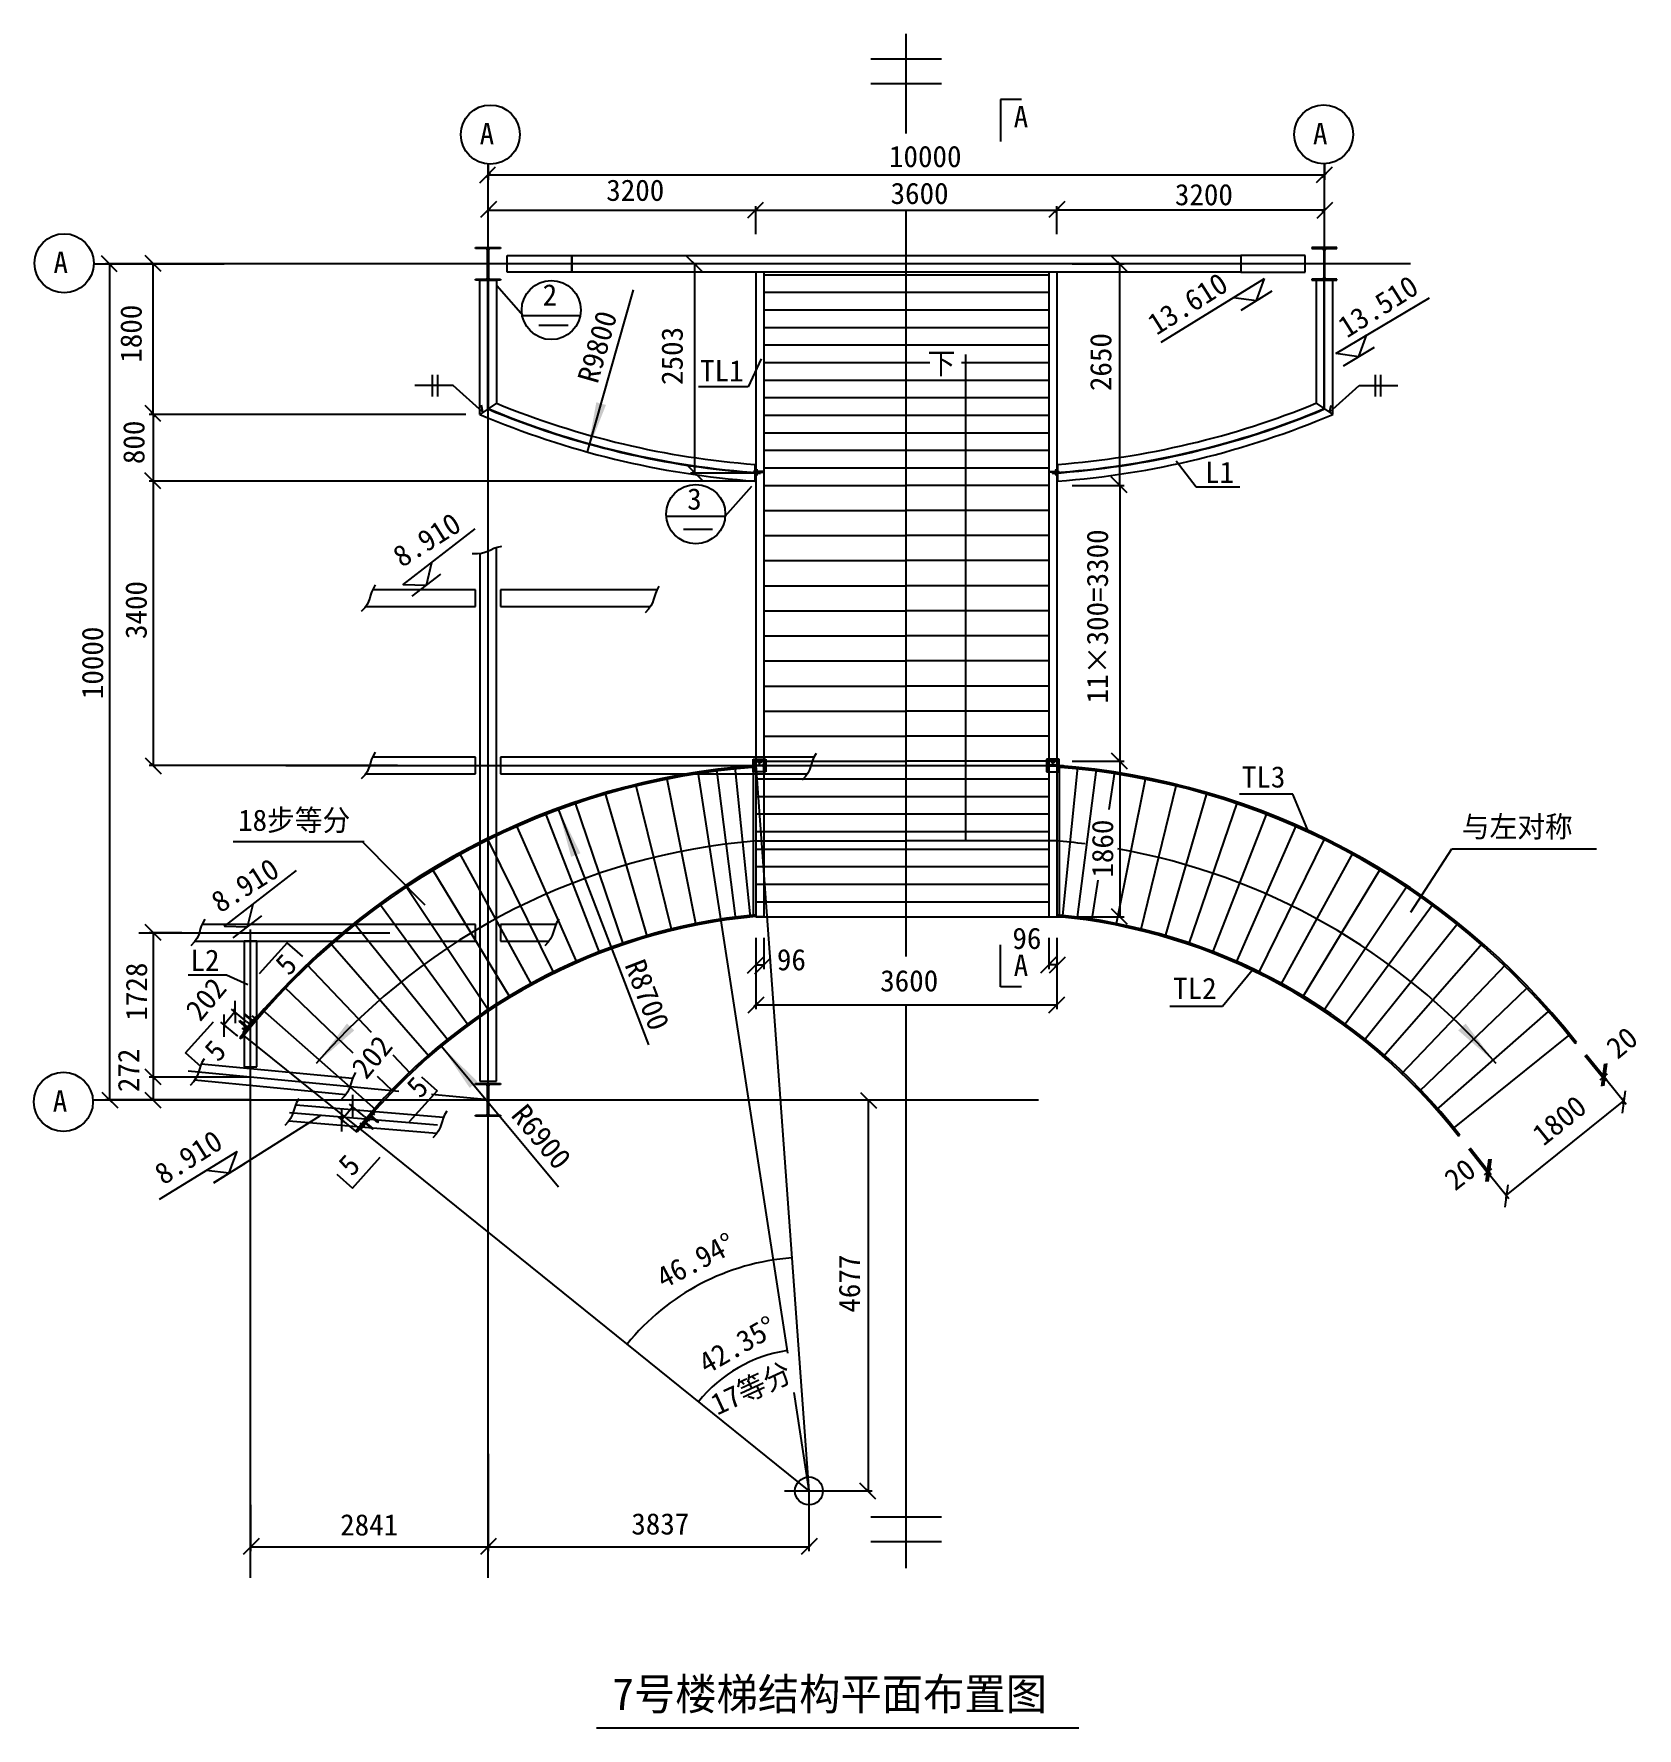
# Model space of a CAD drawing. Header units: metres. Extents: x 444 to 31153, y -469 to 20031.
# Drawn here: x 444 to 19616, y -234 to 20031 of the extents above; entities that cross this region are included whole.
import ezdxf

# ---------------------------------------------------------------- set-up
doc = ezdxf.new("R2010")
doc.units = ezdxf.units.M
for name, color, linetype in [('COLU', 150, 'Continuous'), ('DIM', 3, 'Continuous'), ('PUB_DIM', 3, 'Continuous'), ('S_E_STAIR', 4, 'Continuous'), ('中心线', 20, 'Continuous'), ('主梁', 4, 'Continuous'), ('主次梁', 11, 'Continuous'), ('填满-深', 8, 'Continuous'), ('尺寸', 42, 'Continuous'), ('引线', 9, 'Continuous'), ('文字', 3, 'Continuous'), ('柱接头', 4, 'Continuous'), ('标题', 4, 'Continuous'), ('次梁', 112, 'Continuous'), ('砼柱', 3, 'Continuous'), ('螺栓', 11, 'Continuous'), ('钢柱', 4, 'Continuous')]:
    doc.layers.add(name, color=color, linetype=linetype)

# ---------------------------------------------------------------- blocks, each defined once
blk = doc.blocks.new('_DIMX')
blk.add_lwpolyline([(-263.44, -257.18), (211.7, 219.9)])

msp = doc.modelspace()

# ---------------------------------------------------------------- linework, layer by layer
for p, q in [((13923.57, 16343.41), (15159.36, 17106.27)), ((15065.86, 16842.54), (15158.85, 17105.67)), ((14791.03, 16877.03), (15065.86, 16842.54)), ((14881.91, 16727.68), (15250.27, 16956.66)), ((16011.47, 16209.24), (17133.19, 16872.16)), ((6482.91, 16546.53), (6832.3, 16546.53)), ((16288.32, 16172.52), (16384.23, 16434.59)), ((16103.1, 16059.72), (16473.99, 16284.57)), ((16013.89, 16210.07), (16288.32, 16172.52)), ((4857.7, 13442.14), (5720.09, 14109.09)), ((8211.12, 14105.51), (8560.51, 14105.51)), ((5136.92, 13436.96), (5202.59, 13708.19)), ((4860.01, 13443.25), (5136.92, 13436.96)), ((4965.64, 13303.94), (5308.74, 13569.28)), ((2719.83, 9355.04), (3582.23, 10021.99)), ((2999.05, 9349.86), (3064.73, 9621.09)), ((2722.14, 9356.14), (2999.05, 9349.86)), ((2827.77, 9216.84), (3170.87, 9482.18)), ((1947.86, 6092.45), (2875.81, 6664.69)), ((2595.78, 6291.9), (2964.96, 6519.56)), ((2780.14, 6406.11), (2874.07, 6668.9)), ((2505.44, 6441.58), (2780.14, 6406.11))]:
    msp.add_line(p, q)
for points in [[(5900.63, 18363.92), (5850.63, 18313.92)], [(15850.63, 18313.92), (15900.63, 18363.92)], [(5900.63, 17946.91), (5850.63, 17896.91)], [(9100.63, 17946.91), (9050.63, 17896.91)], [(9050.63, 17896.91), (9100.63, 17946.91)], [(12650.63, 17896.91), (12700.63, 17946.91)], [(12700.63, 17946.91), (12650.63, 17896.91)], [(15850.63, 17896.91), (15900.63, 17946.91)], [(1374.46, 17254.89), (1324.46, 17304.89)], [(1895.88, 17254.89), (1845.88, 17304.89)], [(8371.42, 17254.89), (8321.42, 17304.89)], [(13455.69, 17254.89), (13405.69, 17304.89)], [(1895.88, 15454.89), (1845.88, 15504.89)], [(1845.88, 15504.61), (1895.88, 15454.61)], [(8321.42, 14802.01), (8371.42, 14752.01)], [(1895.88, 14654.89), (1845.88, 14704.89)], [(1845.88, 14704.89), (1895.88, 14654.89)], [(13455.69, 14604.9), (13405.69, 14654.9)], [(13405.69, 14654.9), (13455.69, 14604.9)], [(13405.69, 11354.9), (13455.69, 11304.9)], [(13455.69, 11304.9), (13405.69, 11354.9)], [(1845.88, 11304.89), (1895.88, 11254.89)], [(13405.69, 9495.36), (13455.69, 9445.36)], [(1895.88, 9254.89), (1845.88, 9304.89)], [(9100.63, 8918.92), (9050.63, 8868.92)], [(9146.63, 8868.92), (9196.63, 8918.92)], [(12604.63, 8918.92), (12554.63, 8868.92)], [(12650.63, 8868.92), (12700.63, 8918.92)], [(2849.87, 8299.96), (2843.2, 8370.35)], [(9100.63, 8441.92), (9050.63, 8391.92)], [(12650.63, 8391.92), (12700.63, 8441.92)], [(2714.49, 8214.67), (2721.16, 8144.27)], [(1895.88, 7526.5), (1845.88, 7576.5)], [(1845.88, 7576.5), (1895.88, 7526.5)], [(19204.13, 7511.15), (19211.01, 7581.53)], [(19226.46, 7594.23), (19219.58, 7523.85)], [(1324.46, 7304.89), (1374.46, 7254.89)], [(1845.88, 7304.89), (1895.88, 7254.89)], [(10443.87, 7254.89), (10393.87, 7304.89)], [(19448.88, 7233.74), (19456.43, 7304.04)], [(4260.01, 7163.75), (4253.33, 7234.14)], [(4124.62, 7078.46), (4131.3, 7008.06)], [(17821.23, 6380.11), (17829.32, 6450.36)], [(17844.99, 6462.79), (17836.89, 6392.54)], [(18054.99, 6174.45), (18047.44, 6104.14)], [(10393.87, 2628.21), (10443.87, 2578.21)], [(5900.63, 1958.84), (5850.63, 1908.84)], [(5850.63, 1908.84), (5900.63, 1958.84)], [(9687.19, 1908.84), (9737.19, 1958.84)]]:
    msp.add_lwpolyline(points)
for points in [[(7062.89, 15031.5), (7284.82, 15592.16), (7169.41, 15625.01)], [(6709.97, 10768.79), (6868.79, 10187.09), (6980.83, 10230.06)], [(3820.57, 7714.84), (4274.68, 8111.55), (4187.13, 8193.62)], [(17930.68, 7714.84), (17476.57, 8111.55), (17564.12, 8193.62)], [(5317.47, 7922.65), (5655.41, 7423.25), (5747.61, 7500.06)]]:
    msp.add_solid(points)
at = {"layer": 'COLU'}
msp.add_circle((9712.2, 2603.21), 166.96, dxfattribs=at)
at = {"layer": 'PUB_DIM'}
for p, q in [((5875.63, 18475.27), (5875.63, 18283.8)), ((15875.63, 18475.48), (15875.63, 18283.8)), ((1156.53, 17279.89), (2718.39, 17279.89)), ((1156.53, 7279.89), (2718.39, 7279.89))]:
    msp.add_line(p, q, dxfattribs=at)
at = {"layer": 'S_E_STAIR'}
for p, q in [((9075.63, 17179.89), (9075.63, 9471.36)), ((9171.63, 17179.89), (9171.63, 9471.36)), ((12579.63, 17179.89), (12579.63, 9470.36)), ((12675.63, 17179.89), (12675.63, 9470.36)), ((2881.95, 8044.11), (2866.37, 8056.66)), ((2922.78, 8011.2), (2907.21, 8023.75)), ((18873.65, 7953.99), (18889.31, 7966.42)), ((4308.7, 6894.16), (4293.13, 6906.71)), ((17479.66, 6847.01), (17495.32, 6859.45))]:
    msp.add_line(p, q, dxfattribs=at)
for centre, radius, start, end in [((9712.2, 2603.21), 8700, 94.2, 141.46), ((9712.2, 2603.21), 8680, 94.2, 141.46), ((12039.06, 2603.21), 8680, 38.06, 85.8), ((12039.06, 2603.21), 8700, 38.06, 85.8), ((9712.2, 2603.21), 6920, 95.28, 141.55), ((9712.2, 2603.21), 6900, 95.29, 141.55), ((12039.06, 2603.21), 6900, 37.96, 84.71), ((12039.06, 2603.21), 6920, 37.96, 84.72)]:
    msp.add_arc(centre, radius, start, end, dxfattribs=at)
at = {"layer": '中心线'}
for p, q in [((10875.63, 18839.7), (10875.63, 20030.58)), ((5875.63, 1562.6), (5875.63, 18471.08)), ((15875.63, 16174.34), (15875.63, 18471.58)), ((10875.63, 8995.9), (10875.63, 17922.77)), ((16905.06, 17279.89), (2369.83, 17279.89)), ((3457.54, 11279.89), (12754.87, 11279.89)), ((9075.63, 11279.89), (9712.2, 2603.21)), ((1697.69, 9279.89), (4702.2, 9279.89)), ((3034.48, 1562.6), (3034.48, 9317.29)), ((10875.63, 1679.42), (10875.63, 8416.3)), ((4807.51, 7382), (2290.64, 7622.61)), ((5875.63, 7279.89), (5199.55, 7344.53)), ((2188.31, 7279.89), (12456.78, 7279.89)), ((3501.76, 7128.52), (5270.51, 6980.52))]:
    msp.add_line(p, q, dxfattribs=at)
for centre, start, end in [((9825.75, 24990.74), 247.3, 266.09), ((11925.5, 24990.74), 273.91, 292.7)]:
    msp.add_arc(centre, 10237.56, start, end, dxfattribs=at)
at = {"layer": '主梁'}
for p, q in [((5872.63, 15543.95), (5872.63, 17084.89)), ((5878.63, 15547.95), (5878.63, 17084.89)), ((15872.63, 15547.95), (15872.63, 17084.89)), ((15878.63, 15543.95), (15878.63, 17084.89)), ((9127.63, 14780.02), (9127.63, 14774.01)), ((12623.63, 14780.02), (12623.63, 14774.01)), ((9059.13, 11342.39), (9069.13, 11342.39)), ((9059.13, 11217.39), (9059.13, 11342.39)), ((9069.13, 11217.39), (9059.13, 11217.39)), ((9069.13, 11342.39), (9069.13, 11299.39)), ((9069.13, 11260.39), (9069.13, 11217.39)), ((9085.13, 11283.39), (9158.13, 11283.39)), ((9158.13, 11276.39), (9085.13, 11276.39)), ((9174.13, 11299.39), (9174.13, 11342.39)), ((9174.13, 11342.39), (9184.13, 11342.39)), ((9174.13, 11217.39), (9174.13, 11260.39)), ((9184.13, 11217.39), (9174.13, 11217.39)), ((9184.13, 11342.39), (9184.13, 11217.39)), ((12577.13, 11342.39), (12567.13, 11342.39)), ((12567.13, 11342.39), (12567.13, 11217.39)), ((12567.13, 11217.39), (12577.13, 11217.39)), ((12577.13, 11299.39), (12577.13, 11342.39)), ((12577.13, 11217.39), (12577.13, 11260.39)), ((12666.13, 11283.39), (12593.13, 11283.39)), ((12593.13, 11276.39), (12666.13, 11276.39)), ((12692.13, 11342.39), (12682.13, 11342.39)), ((12682.13, 11342.39), (12682.13, 11299.39)), ((12682.13, 11260.39), (12682.13, 11217.39)), ((12682.13, 11217.39), (12692.13, 11217.39)), ((12692.13, 11217.39), (12692.13, 11342.39))]:
    msp.add_line(p, q, dxfattribs=at)
for centre, radius, start, end in [((9825.75, 24990.74), 10240.56, 247.29, 266.09), ((9825.75, 24990.74), 10234.56, 247.31, 266.09), ((11925.5, 24990.74), 10234.56, 273.91, 292.69), ((11925.5, 24990.74), 10240.56, 273.91, 292.71), ((9085.13, 11299.39), 16, 180, 270), ((9085.13, 11260.39), 16, 90, 180), ((9158.13, 11299.39), 16, 270, 0), ((9158.13, 11260.39), 16, 0, 90), ((12593.13, 11299.39), 16, 180, 270), ((12593.13, 11260.39), 16, 90, 180), ((12666.13, 11299.39), 16, 270, 0), ((12666.13, 11260.39), 16, 0, 90)]:
    msp.add_arc(centre, radius, start, end, dxfattribs=at)
at = {"layer": '主次梁'}
for p, q in [((6875.63, 17379.89), (14875.63, 17379.89)), ((6875.63, 17179.89), (6875.63, 17379.89)), ((14875.63, 17379.89), (14875.63, 17179.89)), ((5775.63, 15479.89), (5775.63, 17084.89)), ((5775.63, 17084.89), (5975.63, 17084.89)), ((5975.63, 17084.89), (5975.63, 15612.75)), ((14875.63, 17179.89), (6875.63, 17179.89)), ((15975.63, 17084.89), (15775.63, 17084.89)), ((15775.63, 17084.89), (15775.63, 15612.75)), ((15975.63, 15479.89), (15975.63, 17084.89)), ((5975.63, 15612.75), (5775.63, 15479.89)), ((15775.63, 15612.75), (15975.63, 15479.89))]:
    msp.add_line(p, q, dxfattribs=at)
at = {"layer": '填满-深'}
for p, q in [((9171.63, 17149.89), (12579.63, 17149.89)), ((9171.63, 16939.89), (12579.63, 16939.89)), ((9171.63, 16729.89), (12579.63, 16729.89)), ((9171.63, 16519.89), (12579.63, 16519.89)), ((9171.63, 16309.89), (12579.63, 16309.89)), ((9171.63, 16099.89), (11158.34, 16099.89)), ((11538.31, 16099.89), (12579.63, 16099.89)), ((9171.63, 15889.89), (12579.63, 15889.89)), ((9171.63, 15679.89), (12579.63, 15679.89)), ((9171.63, 15469.89), (12579.63, 15469.89)), ((9171.63, 15259.89), (12579.63, 15259.89)), ((9171.63, 15049.89), (12579.63, 15049.89)), ((9171.63, 14839.89), (12579.63, 14839.89)), ((9171.63, 14629.89), (10875.63, 14629.89)), ((12579.63, 14629.89), (10875.63, 14629.89)), ((9171.63, 14329.89), (10875.63, 14329.89)), ((12579.63, 14329.89), (10875.63, 14329.89)), ((9171.63, 14029.89), (10875.63, 14029.89)), ((12579.63, 14029.89), (10875.63, 14029.89)), ((9171.63, 13729.89), (10875.63, 13729.89)), ((12579.63, 13729.89), (10875.63, 13729.89)), ((9171.63, 13429.89), (10875.63, 13429.89)), ((12579.63, 13429.89), (10875.63, 13429.89)), ((9171.63, 13129.89), (10875.63, 13129.89)), ((12579.63, 13129.89), (10875.63, 13129.89)), ((9171.63, 12829.89), (10875.63, 12829.89)), ((12579.63, 12829.89), (10875.63, 12829.89)), ((9171.63, 12529.89), (10875.63, 12529.89)), ((12579.63, 12529.89), (10875.63, 12529.89)), ((9171.63, 12229.89), (10875.63, 12229.89)), ((12579.63, 12229.89), (10875.63, 12229.89)), ((9171.63, 11929.89), (10875.63, 11929.89)), ((12579.63, 11929.89), (10875.63, 11929.89)), ((9171.63, 11629.89), (10875.63, 11629.89)), ((12579.63, 11629.89), (10875.63, 11629.89)), ((8384.1, 11201.24), (8658.88, 9422.33)), ((8604.75, 11232.41), (8833.87, 9447.08)), ((8825.99, 11258.04), (9009.35, 9467.32)), ((9045.63, 11257.58), (9045.63, 9470.94)), ((9075.63, 11329.89), (10875.63, 11329.89)), ((12675.63, 11329.89), (10875.63, 11329.89)), ((12705.63, 11257.58), (12705.63, 9491.03)), ((12925.26, 11258.04), (12743.94, 9487.22)), ((13146.51, 11232.41), (12919.93, 9466.92)), ((13367.16, 11201.24), (13298.31, 10755.52)), ((7780.89, 9227.41), (7277.07, 10955.46)), ((8070.73, 9305.11), (7642.52, 11053.44)), ((8363.67, 9370.14), (8011.88, 11135.43)), ((9075.63, 11119.89), (12579.63, 11119.89)), ((13387.59, 9370.14), (13739.38, 11135.43)), ((13680.53, 9305.11), (14108.74, 11053.44)), ((13970.36, 9227.41), (14474.18, 10955.46)), ((7494.71, 9137.17), (6916.23, 10841.69)), ((9075.63, 10909.89), (12579.63, 10909.89)), ((14256.54, 9137.17), (14835.02, 10841.69)), ((6211.42, 10567.79), (6935.72, 8919.94)), ((7212.72, 9034.58), (6560.68, 10712.33)), ((9075.63, 10699.89), (12579.63, 10699.89)), ((14538.53, 9034.58), (15190.57, 10712.33)), ((15539.83, 10567.79), (14815.53, 8919.94)), ((6663.96, 8793.38), (5868.76, 10408.2)), ((9075.63, 10489.89), (12579.63, 10489.89)), ((15087.3, 8793.38), (15882.49, 10408.2)), ((6397.7, 8654.99), (5533.05, 10233.72)), ((9075.63, 10279.89), (12579.63, 10279.89)), ((15353.55, 8654.99), (16218.2, 10233.72)), ((6137.71, 8505.16), (5205.24, 10044.8)), ((9075.63, 10069.89), (12579.63, 10069.89)), ((15613.54, 8505.16), (16546.01, 10044.8)), ((5884.49, 8344.17), (4885.96, 9841.81)), ((9075.63, 9859.89), (12579.63, 9859.89)), ((13167.45, 9908.38), (13092.38, 9422.33)), ((15866.76, 8344.17), (16865.3, 9841.81)), ((5638.5, 8172.32), (4575.8, 9625.13)), ((9075.63, 9649.89), (12579.63, 9649.89)), ((16112.75, 8172.32), (17175.46, 9625.13)), ((4275.63, 9395.39), (5400.44, 7990.11)), ((9075.63, 9470.36), (12579.63, 9470.36)), ((17475.62, 9395.39), (16350.81, 7990.11)), ((5170.52, 7797.73), (3985.73, 9152.83)), ((16580.74, 7797.73), (17765.52, 9152.83)), ((4481.09, 8085.72), (3706.38, 8897.66)), ((16802.29, 7595.36), (18044.87, 8897.66)), ((4263.25, 7838.12), (3438.38, 8630.59)), ((17014.84, 7383.54), (18298.45, 8616.73)), ((4533.28, 7162.68), (3182.25, 8352.11)), ((17217.98, 7162.68), (18553.99, 8338.9)), ((4339.94, 6933.2), (2954.05, 8050.22)), ((17411.32, 6933.2), (18797.2, 8050.22)), ((4948.96, 7595.36), (4740.09, 7814.27)), ((4736.41, 7383.54), (4551.66, 7561.04))]:
    msp.add_line(p, q, dxfattribs=at)
at = {"layer": '尺寸'}
for p, q in [((5875.63, 18283.8), (5875.63, 18388.92)), ((15875.63, 18338.92), (5875.63, 18338.92)), ((15875.63, 18283.8), (15875.63, 18388.92)), ((5875.63, 17633.24), (5875.63, 17971.91)), ((5875.63, 17921.91), (9075.63, 17921.91)), ((9075.63, 17633.24), (9075.63, 17971.91)), ((9075.63, 17633.24), (9075.63, 17971.91)), ((9075.63, 17921.91), (12675.63, 17921.91)), ((12675.63, 17633.24), (12675.63, 17971.91)), ((12675.63, 17633.24), (12675.63, 17971.91)), ((15875.63, 17921.91), (12675.63, 17921.91)), ((15875.63, 17633.24), (15875.63, 17971.91)), ((2426.71, 17279.89), (1299.46, 17279.89)), ((1349.46, 17279.89), (1349.46, 7279.89)), ((4793.92, 17279.89), (1820.88, 17279.89)), ((1870.88, 15479.61), (1870.88, 17279.89)), ((9075.63, 17279.89), (8296.42, 17279.89)), ((8346.42, 14777.01), (8346.42, 17279.89)), ((12859.12, 17279.89), (13480.69, 17279.89)), ((13430.69, 14629.9), (13430.69, 17279.89)), ((5610.2, 15479.89), (1820.88, 15479.89)), ((5610.2, 15479.61), (1820.88, 15479.61)), ((1870.88, 15479.89), (1870.88, 14679.89)), ((9065.15, 14679.89), (1820.88, 14679.89)), ((9065.15, 14679.89), (1820.88, 14679.89)), ((1870.88, 14679.89), (1870.88, 11279.89)), ((9127.63, 14777.01), (8296.42, 14777.01)), ((12859.12, 14629.9), (13480.69, 14629.9)), ((12859.12, 14629.9), (13480.69, 14629.9)), ((13430.69, 14629.9), (13430.69, 11329.9)), ((4793.92, 11279.89), (1820.88, 11279.89)), ((12859.12, 11329.9), (13480.69, 11329.9)), ((12859.12, 11329.9), (13480.69, 11329.9)), ((13430.69, 11329.9), (13430.69, 9470.36)), ((8658.87, 9422.34), (9457.52, 4251.93)), ((12627.63, 9470.36), (13480.69, 9470.36)), ((2212.97, 9279.89), (1820.88, 9279.89)), ((1870.88, 9279.89), (1870.88, 7551.5)), ((9075.63, 9217.31), (9075.63, 8366.92)), ((9075.63, 9217.31), (9075.63, 8843.92)), ((9171.63, 9217.31), (9171.63, 8843.92)), ((12579.63, 9217.31), (12579.63, 8843.92)), ((12675.63, 9217.31), (12675.63, 8843.92)), ((12675.63, 9217.31), (12675.63, 8366.92)), ((9075.63, 8893.92), (9171.63, 8893.92)), ((12675.63, 8893.92), (12579.63, 8893.92)), ((2846.53, 8335.16), (2717.82, 8179.47)), ((2991.31, 8215.46), (2808, 8367.02)), ((9075.63, 8416.92), (12675.63, 8416.92)), ((2882.99, 8042.92), (2679.29, 8211.33)), ((18989.79, 7811.27), (19239.32, 7507.71)), ((19005.24, 7823.97), (19484.03, 7229.96)), ((19005.24, 7823.97), (19254.77, 7520.41)), ((3034.48, 7551.5), (1820.88, 7551.5)), ((3034.48, 7551.5), (1820.88, 7551.5)), ((1870.88, 7551.5), (1870.88, 7279.89)), ((19207.57, 7546.34), (19168.94, 7514.59)), ((19223.02, 7559.04), (19207.57, 7546.34)), ((19223.02, 7559.04), (19261.64, 7590.79)), ((2426.71, 7279.89), (1299.46, 7279.89)), ((3034.48, 7279.89), (1820.88, 7279.89)), ((4256.67, 7198.95), (4127.96, 7043.26)), ((4401.45, 7079.25), (4218.13, 7230.8)), ((9418.87, 7279.89), (10468.87, 7279.89)), ((10418.87, 7279.89), (10418.87, 2603.21)), ((19452.65, 7268.89), (18051.22, 6139.3)), ((3865.5, 7089.51), (2591.27, 6284.68)), ((4293.13, 6906.71), (4089.42, 7075.12)), ((4339.94, 6933.2), (9712.2, 2603.21)), ((17603.81, 6694.38), (18082.6, 6100.37)), ((17603.81, 6694.38), (17856.35, 6376.07)), ((17619.48, 6706.81), (17872.02, 6388.5)), ((17825.27, 6415.24), (17786.1, 6384.16)), ((17840.94, 6427.67), (17825.27, 6415.24)), ((17840.94, 6427.67), (17880.11, 6458.74)), ((9530.32, 3780.66), (9712.2, 2603.21)), ((5875.63, 3048.24), (5875.63, 1883.84)), ((3034.48, 2435.3), (3034.48, 1883.84)), ((5875.63, 2594.31), (5875.63, 1883.84)), ((9418.87, 2603.21), (10468.87, 2603.21)), ((9712.19, 2594.31), (9712.19, 1883.84)), ((3034.48, 1933.84), (5875.63, 1933.84)), ((5875.63, 1933.84), (9712.19, 1933.84))]:
    msp.add_line(p, q, dxfattribs=at)
for radius, start in [(2794.59, 94.2), (1698.94, 98.78)]:
    msp.add_arc((9712.2, 2603.21), radius, start, 141.13, dxfattribs=at)
at = {"layer": '引线'}
for p, q in [((5980.56, 17022.42), (6296.1, 16664.11)), ((7062.89, 15031.5), (7614.21, 16968.86)), ((6296.1, 16664.11), (6974.47, 16664.11)), ((9140.4, 16145.55), (8983.88, 15810.62)), ((11586.98, 10378.04), (11586.98, 16197.23)), ((11586.98, 10378.04), (11586.98, 16197.23)), ((5458.9, 15824.82), (4997.34, 15824.82)), ((5204.58, 15950.59), (5204.58, 15692.07)), ((5270.08, 15950.59), (5270.08, 15692.07)), ((5814.18, 15505.5), (5458.9, 15824.82)), ((8983.82, 15810.54), (8389.6, 15810.54)), ((15937.08, 15505.5), (16292.36, 15824.82)), ((16292.36, 15824.82), (16753.92, 15824.82)), ((16481.17, 15950.59), (16481.17, 15692.07)), ((16546.67, 15950.59), (16546.67, 15692.07)), ((5814.18, 15505.5), (5795.95, 15590.68)), ((15937.08, 15505.5), (15955.31, 15590.68)), ((14103.03, 14923.68), (14342.44, 14612)), ((9023.29, 14617.67), (8707.75, 14259.36)), ((14342.44, 14612), (14863.26, 14612)), ((8707.75, 14259.36), (8005.57, 14259.36)), ((5746.66, 13809.82), (5685.81, 13811.68)), ((5795.82, 13815.34), (5746.66, 13809.82)), ((5836.68, 13826.34), (5795.82, 13815.34)), ((5872.64, 13840.93), (5836.68, 13826.34)), ((5907.09, 13857.24), (5872.64, 13840.93)), ((5943.44, 13873.37), (5907.09, 13857.24)), ((5985.07, 13887.43), (5943.44, 13873.37)), ((6035.38, 13897.54), (5985.07, 13887.43)), ((4499.27, 13394.74), (4482.31, 13354.21)), ((4524.94, 13439.18), (4499.27, 13394.74)), ((7892.64, 13378.65), (7875.67, 13338.11)), ((7918.3, 13423.09), (7892.64, 13378.65)), ((4428.29, 13205.07), (4399.93, 13164.54)), ((4447.04, 13243), (4428.29, 13205.07)), ((4459.86, 13279.64), (4447.04, 13243)), ((4470.39, 13316.27), (4459.86, 13279.64)), ((4482.31, 13354.21), (4470.39, 13316.27)), ((7821.65, 13188.98), (7793.3, 13148.44)), ((7840.4, 13226.91), (7821.65, 13188.98)), ((7853.22, 13263.55), (7840.4, 13226.91)), ((7863.75, 13300.18), (7853.22, 13263.55)), ((7875.67, 13338.11), (7863.75, 13300.18)), ((4399.93, 13164.54), (4358.32, 13120.1)), ((7793.3, 13148.44), (7751.68, 13104.01)), ((4482.31, 11354.21), (4470.39, 11316.27)), ((4499.27, 11394.74), (4482.31, 11354.21)), ((4524.94, 11439.18), (4499.27, 11394.74)), ((9770.9, 11378.65), (9753.94, 11338.11)), ((9796.57, 11423.09), (9770.9, 11378.65)), ((4399.93, 11164.54), (4358.32, 11120.1)), ((4428.29, 11205.07), (4399.93, 11164.54)), ((4447.04, 11243), (4428.29, 11205.07)), ((4459.86, 11279.64), (4447.04, 11243)), ((4470.39, 11316.27), (4459.86, 11279.64)), ((9671.56, 11148.44), (9629.95, 11104.01)), ((9699.92, 11188.98), (9671.56, 11148.44)), ((9718.67, 11226.91), (9699.92, 11188.98)), ((9731.49, 11263.55), (9718.67, 11226.91)), ((9742.02, 11300.18), (9731.49, 11263.55)), ((9753.94, 11338.11), (9742.02, 11300.18)), ((6709.97, 10768.79), (7795.12, 7939.21)), ((15498.71, 10937.25), (14859.02, 10937.25)), ((15677.72, 10505.75), (15498.71, 10937.25)), ((4392.89, 10366.83), (2826.22, 10366.83)), ((5124.56, 9610.55), (4373.9, 10368.08)), ((9086.01, 10378.04), (10875.63, 10378.04)), ((12665.25, 10378.04), (10875.63, 10378.04)), ((16909.38, 9526.77), (17401.53, 10281.17)), ((17401.53, 10281.17), (19129.63, 10281.17)), ((2445.65, 9358.49), (2433.73, 9320.56)), ((2462.61, 9399.02), (2445.65, 9358.49)), ((2488.28, 9443.46), (2462.61, 9399.02)), ((6677.1, 9355.85), (6665.18, 9317.91)), ((6694.06, 9396.38), (6677.1, 9355.85)), ((6719.73, 9440.82), (6694.06, 9396.38)), ((2363.27, 9168.82), (2321.66, 9124.38)), ((2391.63, 9209.35), (2363.27, 9168.82)), ((2410.38, 9247.29), (2391.63, 9209.35)), ((2423.2, 9283.92), (2410.38, 9247.29)), ((2433.73, 9320.56), (2423.2, 9283.92)), ((6594.72, 9166.18), (6553.11, 9121.74)), ((6623.08, 9206.71), (6594.72, 9166.18)), ((6641.83, 9244.65), (6623.08, 9206.71)), ((6654.64, 9281.28), (6641.83, 9244.65)), ((6665.18, 9317.91), (6654.64, 9281.28)), ((2748.46, 8772.27), (2289.83, 8772.27)), ((3002.68, 8654.66), (2748.46, 8772.27)), ((15012.66, 8829.58), (14659.21, 8397.38)), ((14659.21, 8397.38), (14027.29, 8397.38)), ((5317.47, 7922.65), (6718.11, 6241.34)), ((2452.67, 7727.98), (2435.71, 7687.45)), ((2478.34, 7772.42), (2452.67, 7727.98)), ((2381.68, 7538.31), (2353.33, 7497.78)), ((2400.44, 7576.24), (2381.68, 7538.31)), ((2413.25, 7612.88), (2400.44, 7576.24)), ((2423.79, 7649.51), (2413.25, 7612.88)), ((2435.71, 7687.45), (2423.79, 7649.51)), ((4248.08, 7522.35), (4236.16, 7484.42)), ((4265.04, 7562.89), (4248.08, 7522.35)), ((4290.71, 7607.32), (4265.04, 7562.89)), ((2353.33, 7497.78), (2311.72, 7453.34)), ((4165.7, 7332.68), (4124.09, 7288.25)), ((4194.05, 7373.22), (4165.7, 7332.68)), ((4212.81, 7411.15), (4194.05, 7373.22)), ((4225.62, 7447.78), (4212.81, 7411.15)), ((4236.16, 7484.42), (4225.62, 7447.78)), ((3532.31, 7095.58), (3513.55, 7057.65)), ((3545.12, 7132.21), (3532.31, 7095.58)), ((3555.66, 7168.85), (3545.12, 7132.21)), ((3567.58, 7206.78), (3555.66, 7168.85)), ((3584.54, 7247.32), (3567.58, 7206.78)), ((3610.21, 7291.75), (3584.54, 7247.32)), ((5354.92, 7101.65), (5337.96, 7061.12)), ((5380.59, 7146.09), (5354.92, 7101.65)), ((3485.2, 7017.11), (3443.58, 6972.68)), ((3513.55, 7057.65), (3485.2, 7017.11)), ((5283.93, 6911.98), (5255.58, 6871.45)), ((5302.69, 6949.92), (5283.93, 6911.98)), ((5315.5, 6986.55), (5302.69, 6949.92)), ((5326.04, 7023.18), (5315.5, 6986.55)), ((5337.96, 7061.12), (5326.04, 7023.18)), ((5255.58, 6871.45), (5213.97, 6827.01))]:
    msp.add_line(p, q, dxfattribs=at)
for centre in [(5901.95, 18826.61), (15866.82, 18828.79), (805.59, 17287.23), (6630.67, 16727.14), (8358.88, 14286.12), (797.14, 7256.97)]:
    msp.add_circle(centre, 353.31, dxfattribs=at)
for centre, start, end in [((9712.2, 2603.21), 94.6, 139.05), ((12039.06, 2603.21), 82.8, 85.4), ((12039.06, 2603.21), 40.95, 79.91)]:
    msp.add_arc(centre, 7800, start, end, dxfattribs=at)
at = {"layer": '柱接头'}
for p, q in [((6105.13, 17179.89), (6105.13, 17379.89)), ((6105.13, 17379.89), (6875.63, 17379.89)), ((6875.63, 17379.89), (6875.63, 17179.89)), ((15646.13, 17379.89), (14875.63, 17379.89)), ((14875.63, 17379.89), (14875.63, 17179.89)), ((15646.13, 17179.89), (15646.13, 17379.89)), ((6875.63, 17179.89), (6105.13, 17179.89)), ((14875.63, 17179.89), (15646.13, 17179.89))]:
    msp.add_line(p, q, dxfattribs=at)
at = {"layer": '标题'}
for p, q in [((11298.13, 19728.64), (10453.13, 19728.64)), ((11298.13, 19434.67), (10453.13, 19434.67)), ((12253.15, 19243.94), (12003.15, 19243.94)), ((12003.15, 19243.94), (12003.15, 18743.94)), ((3472.79, 9160.52), (3138.56, 8788.65)), ((3658.73, 8993.4), (3472.79, 9160.52)), ((12003.15, 8633.11), (12003.15, 9133.11)), ((12253.15, 8633.11), (12003.15, 8633.11)), ((2257.36, 7843.86), (2591.59, 8215.73)), ((2443.29, 7676.74), (2257.36, 7843.86)), ((5079.9, 7556.27), (5266.04, 7389.38)), ((5266.04, 7389.38), (4932.28, 7017.09)), ((4252.43, 6223.07), (4586.19, 6595.37)), ((4066.28, 6389.96), (4252.43, 6223.07)), ((11298.13, 2287.62), (10453.13, 2287.62)), ((11298.13, 1993.66), (10453.13, 1993.66)), ((12939.8, -233.88), (7173.43, -233.88))]:
    msp.add_line(p, q, dxfattribs=at)
at = {"layer": '次梁'}
for p, q in [((9065.63, 14881.72), (9065.63, 14681.17)), ((12685.63, 14881.72), (12685.63, 14681.17)), ((5775.63, 13813.07), (5775.63, 7504.72)), ((5975.63, 7504.72), (5975.63, 13884.24)), ((5725.63, 13379.89), (4493.06, 13379.89)), ((5725.63, 13179.89), (5725.63, 13379.89)), ((7893.35, 13379.89), (6025.63, 13379.89)), ((6025.63, 13379.89), (6025.63, 13179.89)), ((4410.68, 13179.89), (5725.63, 13179.89)), ((6025.63, 13179.89), (7815.29, 13179.89)), ((5725.63, 11379.89), (4493.06, 11379.89)), ((5725.63, 11179.89), (5725.63, 11379.89)), ((9771.62, 11379.89), (6025.63, 11379.89)), ((6025.63, 11379.89), (6025.63, 11179.89)), ((4410.68, 11179.89), (5725.63, 11179.89)), ((6025.63, 11179.89), (9693.56, 11179.89)), ((5725.63, 9379.89), (2454.61, 9379.89)), ((5725.63, 9179.89), (5725.63, 9379.89)), ((6687.16, 9379.89), (6025.63, 9379.89)), ((6025.63, 9379.89), (6025.63, 9179.89)), ((2371.02, 9179.89), (5725.63, 9179.89)), ((3109.48, 9179.89), (2959.48, 9179.89)), ((2959.48, 9179.89), (2959.48, 7674.24)), ((3109.48, 7674.24), (3109.48, 9179.89)), ((6025.63, 9179.89), (6604.32, 9179.89)), ((4253.54, 7535.42), (2444.46, 7708.37)), ((4172.4, 7342.26), (2365.39, 7515.01)), ((2959.48, 7674.24), (3109.48, 7674.24)), ((5775.63, 7504.72), (5975.63, 7504.72)), ((3574.28, 7222.8), (5343.66, 7074.75)), ((3493.42, 7028.87), (5262.17, 6880.87))]:
    msp.add_line(p, q, dxfattribs=at)
for centre, radius, start, end in [((9825.75, 24990.74), 10137.56, 247.68, 265.7), ((11925.5, 24990.74), 10137.56, 274.3, 292.32), ((9825.75, 24990.74), 10337.56, 246.93, 265.78), ((11925.5, 24990.74), 10337.56, 274.22, 293.07)]:
    msp.add_arc(centre, radius, start, end, dxfattribs=at)
at = {"layer": '砼柱'}
for p, q in [((9047.63, 14797.02), (9047.63, 14787.02)), ((9162.85, 14797.02), (9047.63, 14797.02)), ((9162.85, 14787.02), (9162.85, 14797.02)), ((12588.41, 14787.02), (12588.41, 14797.02)), ((12588.41, 14797.02), (12703.63, 14797.02)), ((12703.63, 14797.02), (12703.63, 14787.02)), ((9047.63, 14787.02), (9162.85, 14787.02)), ((12703.63, 14787.02), (12588.41, 14787.02)), ((2899.15, 8220.12), (2905.53, 8227.82)), ((2991.64, 8143.66), (2899.15, 8220.12)), ((2905.53, 8227.82), (2998.01, 8151.36)), ((3112.79, 8290.2), (2940.75, 8082.1)), ((2948.46, 8075.73), (3120.5, 8283.83)), ((2969.24, 8304.9), (2962.87, 8297.19)), ((2962.87, 8297.19), (3055.36, 8220.73)), ((3061.73, 8228.44), (2969.24, 8304.9)), ((2998.01, 8151.36), (2991.64, 8143.66)), ((3055.36, 8220.73), (3061.73, 8228.44)), ((3120.5, 8283.83), (3112.79, 8290.2)), ((2940.75, 8082.1), (2948.46, 8075.73)), ((4522.92, 7153.99), (4350.89, 6945.89)), ((4358.59, 6939.52), (4530.63, 7147.61)), ((4530.63, 7147.61), (4522.92, 7153.99)), ((4350.89, 6945.89), (4358.59, 6939.52)), ((4408.15, 7015.15), (4401.77, 7007.45)), ((4401.77, 7007.45), (4494.26, 6930.98)), ((4500.63, 6938.69), (4408.15, 7015.15)), ((4465.49, 7084.52), (4471.86, 7092.22)), ((4557.98, 7008.06), (4465.49, 7084.52)), ((4471.86, 7092.22), (4564.35, 7015.76)), ((4494.26, 6930.98), (4500.63, 6938.69)), ((4564.35, 7015.76), (4557.98, 7008.06))]:
    msp.add_line(p, q, dxfattribs=at)
at = {"layer": '螺栓'}
for p, q in [((9087.63, 14822.89), (9087.63, 14749.44)), ((9087.63, 14758.43), (9087.63, 14815.85)), ((12663.63, 14822.89), (12663.63, 14749.44)), ((12663.63, 14758.43), (12663.63, 14815.85)), ((9147.38, 11319.89), (9095.88, 11319.89)), ((9121.63, 11294.14), (9121.63, 11345.64)), ((12603.88, 11319.89), (12655.38, 11319.89)), ((12629.63, 11294.14), (12629.63, 11345.64)), ((2990.69, 8092.72), (2934.08, 8139.52)), ((2941.01, 8133.79), (2985.26, 8097.21)), ((3051.22, 8165.94), (2994.61, 8212.74)), ((3001.54, 8207.01), (3045.79, 8170.43)), ((3111.75, 8239.16), (3055.14, 8285.95)), ((3062.07, 8280.23), (3106.32, 8243.64)), ((4521.89, 7102.94), (4465.28, 7149.74)), ((4472.21, 7144.02), (4516.46, 7107.43)), ((4400.82, 6956.51), (4344.21, 7003.31)), ((4351.14, 6997.58), (4395.39, 6961)), ((4461.35, 7029.73), (4404.75, 7076.52)), ((4411.67, 7070.8), (4455.92, 7034.21))]:
    msp.add_line(p, q, dxfattribs=at)
for centre in [(9121.63, 11319.89), (12629.63, 11319.89)]:
    msp.add_circle(centre, 10.75, dxfattribs=at)
at = {"layer": '钢柱'}
for p, q in [((5725.63, 17462.89), (5725.63, 17474.89)), ((5725.63, 17474.89), (6025.63, 17474.89)), ((5854.13, 17462.89), (5725.63, 17462.89)), ((5870.13, 17112.89), (5870.13, 17443.89)), ((5881.13, 17443.89), (5881.13, 17112.89)), ((6025.63, 17462.89), (5897.13, 17462.89)), ((6025.63, 17474.89), (6025.63, 17462.89)), ((16025.63, 17474.89), (15725.63, 17474.89)), ((15725.63, 17474.89), (15725.63, 17462.89)), ((15725.63, 17462.89), (15854.13, 17462.89)), ((15870.13, 17443.89), (15870.13, 17112.89)), ((15881.13, 17112.89), (15881.13, 17443.89)), ((15897.13, 17462.89), (16025.63, 17462.89)), ((16025.63, 17462.89), (16025.63, 17474.89)), ((5725.63, 17096.89), (5854.13, 17096.89)), ((5725.63, 17084.89), (5725.63, 17096.89)), ((6025.63, 17084.89), (5725.63, 17084.89)), ((5897.13, 17096.89), (6025.63, 17096.89)), ((6025.63, 17096.89), (6025.63, 17084.89)), ((15854.13, 17096.89), (15725.63, 17096.89)), ((15725.63, 17096.89), (15725.63, 17084.89)), ((15725.63, 17084.89), (16025.63, 17084.89)), ((16025.63, 17096.89), (15897.13, 17096.89)), ((16025.63, 17084.89), (16025.63, 17096.89)), ((9046.63, 11204.89), (9046.63, 11354.89)), ((9046.63, 11354.89), (9196.63, 11354.89)), ((9196.63, 11354.89), (9196.63, 11204.89)), ((12704.63, 11354.89), (12554.63, 11354.89)), ((12554.63, 11354.89), (12554.63, 11204.89)), ((12704.63, 11204.89), (12704.63, 11354.89)), ((9196.63, 11204.89), (9046.63, 11204.89)), ((12554.63, 11204.89), (12704.63, 11204.89)), ((9171.63, 9471.36), (9075.63, 9471.36)), ((12579.63, 9470.36), (12675.63, 9470.36)), ((5725.63, 7462.89), (5725.63, 7474.89)), ((5725.63, 7474.89), (6025.63, 7474.89)), ((5854.13, 7462.89), (5725.63, 7462.89)), ((5870.13, 7112.89), (5870.13, 7443.89)), ((5881.13, 7443.89), (5881.13, 7112.89)), ((6025.63, 7462.89), (5897.13, 7462.89)), ((6025.63, 7474.89), (6025.63, 7462.89)), ((5725.63, 7096.89), (5854.13, 7096.89)), ((5725.63, 7084.89), (5725.63, 7096.89)), ((5897.13, 7096.89), (6025.63, 7096.89)), ((6025.63, 7096.89), (6025.63, 7084.89)), ((6025.63, 7084.89), (5725.63, 7084.89))]:
    msp.add_line(p, q, dxfattribs=at)
for centre, radius, start, end in [((5851.33, 17444.3), 18.8, 358.76, 81.45), ((5899.92, 17444.3), 18.8, 98.55, 181.24), ((15851.33, 17444.3), 18.8, 358.76, 81.45), ((15899.92, 17444.3), 18.8, 98.55, 181.24), ((5854.13, 17112.89), 16, 270, 0), ((5897.13, 17112.89), 16, 180, 270), ((15854.13, 17112.89), 16, 270, 0), ((15897.13, 17112.89), 16, 180, 270), ((5851.33, 7444.3), 18.8, 358.76, 81.45), ((5899.92, 7444.3), 18.8, 98.55, 181.24), ((5854.13, 7112.89), 16, 270, 0), ((5897.13, 7112.89), 16, 180, 270)]:
    msp.add_arc(centre, radius, start, end, dxfattribs=at)

# ---------------------------------------------------------------- block references
at = {"layer": 'DIM', "xscale": 0.4, "yscale": 0.4, "zscale": 0.4}
for p, rotation in [((5856.45, 18333.45), 180), ((15861.69, 18335.52), 180), ((5869.77, 17921.08), 180), ((9061.12, 17912.76), 180), ((12665.75, 17922.42), 180), ((15868.43, 17910.1), 180), ((1338.39, 17289.61), 90), ((1863.26, 17294.97), 90), ((8332.41, 17292.96), 90), ((13426.21, 17275.5), 270), ((1860.81, 15501), 90), ((8338.41, 14791.26), 90), ((1858.24, 14695.09), 90), ((13426.62, 14630.22), 270), ((1867.23, 11283.3), 90), ((13428.26, 11325.18), 270), ((13429, 9465.08), 270), ((1863.65, 9292.35), 90), ((2846.46, 8318.95), 225.02), ((2713.94, 8155.32), 225.02), ((19203.54, 7566.08), 217.28), ((19229.5, 7571.12), 217.28), ((1861.12, 7564.31), 90), ((1348.18, 7285.38), 90), ((1863.49, 7285.21), 90), ((4252.63, 7192.66), 225.02), ((10421.12, 7281.35), 90), ((19449.37, 7242.79), 217.28), ((4120.84, 7024.09), 225.02), ((17819.9, 6427.21), 217.28), ((17844.83, 6425.6), 217.28), ((18047.82, 6117.87), 217.28), ((10410.27, 2610.96), 90), ((3033, 1931.56), 180), ((5867.79, 1930.24), 180), ((9704.68, 1931.52), 180)]:
    msp.add_blockref('_DIMX', p, dxfattribs=dict(at, rotation=rotation))
for p in [(9083.22, 8900.22), (9171.75, 8892.18), (12588.54, 8904.8), (12694.91, 8904.8), (9090.52, 8425.47), (12686.58, 8423.22)]:
    msp.add_blockref('_DIMX', p, dxfattribs=at)

# ---------------------------------------------------------------- texts
for s, p in [('10000', (10669.38, 18437.28)), ('3200', (7288.13, 18033.42)), ('3600', (10688.13, 17995.81)), ('3200', (14088.13, 17980.94)), ('2', (6527.78, 16781.33)), ('3', (8255.98, 14340.31)), ('96', (12144.95, 9085.56)), ('96', (9329.15, 8830.21)), ('3600', (10564.17, 8577.86)), ('2841', (4106.25, 2070.2)), ('3837', (7587.66, 2081.51))]:
    msp.add_text(s, height=255).set_placement(p)
for s, rotation, p in [('1800', 90, (1732.31, 16097.53)), ('2503', 90, (8203.01, 15831.58)), ('2650', 90, (13328.42, 15758.02)), ('800', 90, (1766.09, 14884.87)), ('11×300=3300', 90, (13288.39, 12022.15)), ('3400', 90, (1793.1, 12792.39)), ('10000', 90, (1271.68, 12073.64)), ('1860', 90, (13350.05, 9939.02)), ('1728', 90, (1797.3, 8228.2)), ('202', 50.42, (2432.44, 8204.68)), ('20', 39.42, (19380.5, 7756.26)), ('202', 50.42, (4417.58, 7512.91)), ('272', 90, (1702.8, 7373.04)), ('1800', 38.87, (18495.2, 6719.4)), ('20', 38.43, (17439.76, 6182.73)), ('46.94°', 27.66, (7975.62, 5015.96)), ('4677', 90, (10322.73, 4735.3)), ('42.35°', 29.96, (8489, 3992.08))]:
    msp.add_text(s, height=255, rotation=rotation).set_placement(p)
at = {"layer": 'PUB_DIM'}
for s, p in [('A', (5774.53, 18709.29)), ('A', (15739.4, 18711.47)), ('A', (678.17, 17169.92)), ('TL1', (8410.53, 15873.33)), ('L1', (14448.24, 14659.24)), ('TL3', (14888.62, 11016.17)), ('L2', (2316.69, 8823.4)), ('TL2', (14067.05, 8486.31)), ('A', (669.72, 7139.66))]:
    msp.add_text(s, height=255, dxfattribs=at).set_placement(p)
for s, rotation, p in [('13.610', 32.28, (13868.14, 16418.98)), ('13.510', 32.28, (16145.19, 16385.88)), ('R9800', 74.12, (7184.44, 15835.82)), ('8.910', 32.28, (4843.4, 13640.39)), ('8.910', 32.28, (2669.84, 9508.01)), ('5', 48.05, (3494.94, 8752.47)), ('R8700', 290.98, (7504.27, 8896.22)), ('5', 48.05, (2647.65, 7720.61)), ('5', 48.12, (5065.55, 7285.24)), ('R6900', 309.8, (6138.22, 7091.23)), ('8.910', 32.28, (1992.62, 6254.81)), ('5', 48.12, (4248.92, 6352.66)), ('17等分', 24.82, (8615.31, 3503.55))]:
    msp.add_text(s, height=255, rotation=rotation, dxfattribs=at).set_placement(p)
at = {"layer": '文字'}
for p in [(12160.63, 18914.15), (12160.63, 8762.91)]:
    msp.add_text('A', height=255, dxfattribs=at).set_placement(p)
at = {"layer": '标题'}
for s, height, p in [('下', 255, (11131.28, 15963.24)), ('18步等分', 255, (2885.37, 10498.06)), ('与左对称', 255, (17519.55, 10421.09)), ('7号楼梯结构平面布置图', 380, (7360.49, -16.71))]:
    msp.add_text(s, height=height, dxfattribs=at).set_placement(p)

doc.saveas('drawing.dxf')
